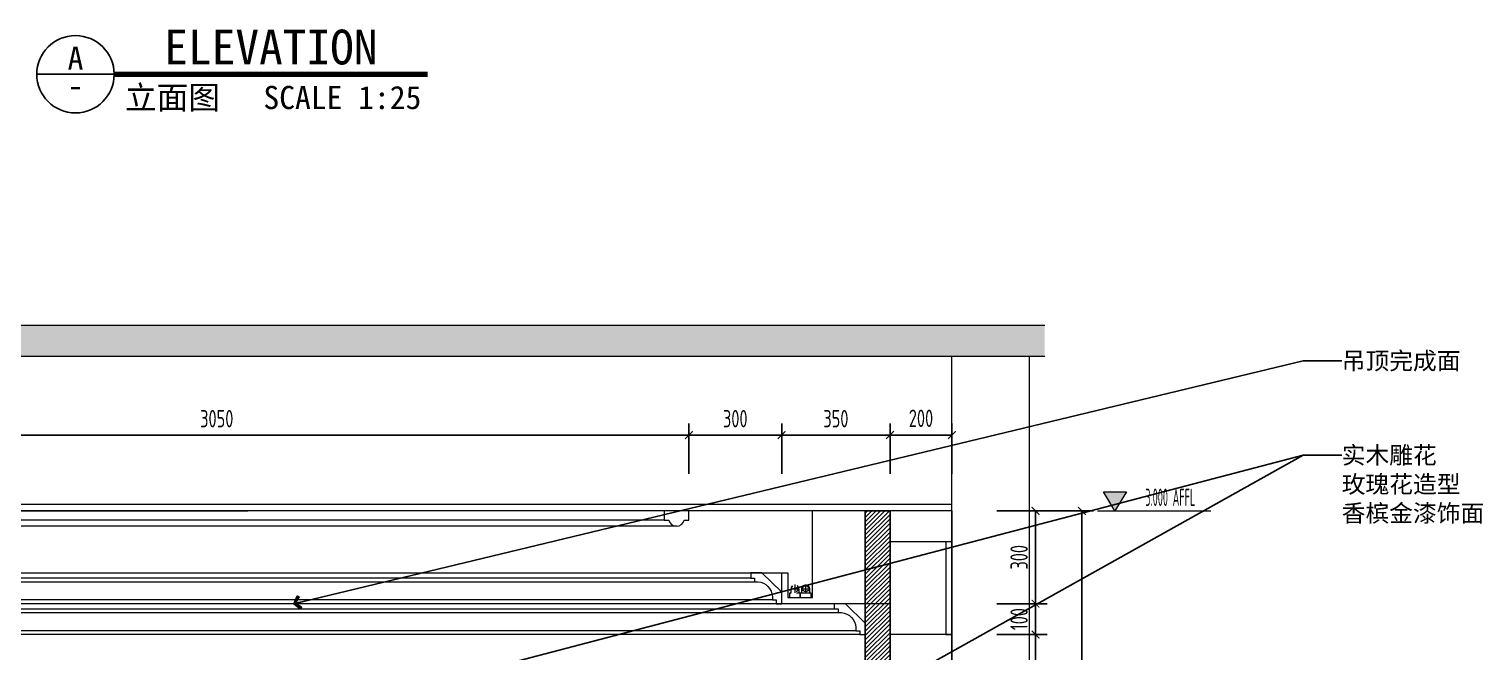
# Model space of a CAD drawing. Header units: millimetres. Extents: x 3162 to 221128, y -144913 to 11496.
# Drawn here: x 209503 to 214200, y -20480 to -18467 of the extents above; entities that cross this region are included whole.
import ezdxf
from ezdxf.enums import TextEntityAlignment as Align

# ---------------------------------------------------------------- set-up
doc = ezdxf.new("R2010")
doc.units = ezdxf.units.MM
doc.header["$LTSCALE"] = 10
doc.linetypes.add('ACAD_ISO03W100', pattern=[30, 12, -18])
doc.linetypes.add('DOTE', pattern=[61.468, 50.8, -5.08, 0.508, -5.08])
doc.layers.get('Defpoints').update_dxf_attribs({"color": 250})
for name, color, linetype, lineweight in [('Contour【轮廓线】', 94, 'Continuous', 0), ('Elevation【立面图库】', 150, 'Continuous', 0), ('FC-Hatch【平面填充】', 250, 'Continuous', 0), ('FC-Refe【标注引线】', 2, 'Continuous', 0), ('FF-Text【平面文字】', 2, 'Continuous', 0), ('Finish【完成面】', 2, 'Continuous', 0), ('Gray【中细线】', 8, 'Continuous', 0), ('RC-dimensions', 44, 'Continuous', 0), ('RC-Lamps【天花灯具】', 2, 'Continuous', 0), ('RC-Modelling【天花造型】', 30, 'Continuous', 0), ('Wall【立面墙】', 252, 'Continuous', 0)]:
    doc.layers.add(name, color=color, linetype=linetype, lineweight=lineweight)
doc.layers.add('WALL_NEW【新建墙体】', color=4, linetype='Continuous')
doc.styles.add('尺寸标注', font='ARCHS.SHX', dxfattribs={"width": 0.8})
doc.styles.add('文字', font='')
doc.styles.add('标高', font='ARCHS.SHX', dxfattribs={"width": 0.5})
doc.styles.add('线上图名', font='simhei.ttf')
doc.styles.add('线下图名', font='simhei.ttf')
doc.styles.get('文字').set_extended_font_data('SimSun')
doc.dimstyles.new('海龙1：25', dxfattribs={"dimscale": 25, "dimtxt": 2.25, "dimasz": 1, "dimexe": 1.5, "dimexo": 1, "dimgap": 1, "dimtad": 1, "dimdec": 0, "dimrnd": 5, "dimdsep": 46, "dimtxsty": '尺寸标注', "dimblk": 'ARCHTICK', "dimblk1": 'ARCHTICK', "dimblk2": 'ARCHTICK', "dimcen": 1, "dimclrd": 44, "dimclre": 44, "dimclrt": 2, "dimadec": 0, "dimazin": 0, "dimtfac": 1, "dimtdec": 0, "dimtix": 1, "dimtmove": 2, "dimatfit": 3, "dimldrblk": 'hl_arrow2', "dimfxl": 5, "dimfxlon": 1, "dimarcsym": 0})

# ---------------------------------------------------------------- blocks, each defined once
blk = doc.blocks.new('*U173')
at = {"color": 2, "linetype": 'Continuous'}
blk.add_line((-27.26, 0), (-17.26, 0), dxfattribs=at)
blk.add_lwpolyline([(-17.26, 0, 0.7, 0.7, 0), (23.26, 0, 0.75, 0.75, 0)], format="xyseb", dxfattribs=at)
at = {"color": 150, "linetype": 'Continuous'}
blk.add_circle((-22.26, 0), 5, dxfattribs=at)
at = {"color": 2, "style": '线上图名', "flags": 8}
blk.add_attdef('EXISTING_PLAN', text='', height=4.5, dxfattribs=at).set_placement((3, 1.27), align=Align.CENTER)
at = {"color": 2, "style": '线下图名', "flags": 8}
blk.add_attdef('编号', text='', height=3, dxfattribs=at).set_placement((-22.26, 2.08), align=Align.MIDDLE)
blk.add_attdef('图号', text='', height=3, dxfattribs=at).set_placement((-22.26, -3.86), align=Align.BOTTOM_CENTER)
blk.add_attdef('图名1', text='', height=3, dxfattribs=at).set_placement((-15.86, -1.5), align=Align.TOP_LEFT)
blk.add_attdef('比例1', text='', height=3, dxfattribs=at).set_placement((22.44, -1.5), align=Align.TOP_RIGHT)
blk = doc.blocks.new('_ArchTick')
at = {"color": 2, "linetype": 'ByBlock', "const_width": 0.15}
blk.add_lwpolyline([(-0.5, -0.5), (0.5, 0.5)], dxfattribs=at)
blk = doc.blocks.new('*D247')
at = {"layer": 'Defpoints', "color": 0, "transparency": 16777216}
for p in [(212604.6, -20023.8), (212604.6, -20323.8), (212754.6, -20323.8)]:
    blk.add_point(p, dxfattribs=at)
at = {"layer": 'RC-dimensions', "color": 44, "lineweight": -2, "transparency": 16777216}
for p, q in [((212629.6, -20023.8), (212792.1, -20023.8)), ((212754.6, -20023.8), (212754.6, -20323.8)), ((212629.6, -20323.8), (212792.1, -20323.8))]:
    blk.add_line(p, q, dxfattribs=at)
at = {"layer": 'RC-dimensions', "color": 44, "lineweight": -2, "transparency": 16777216, "xscale": 25, "yscale": 25, "zscale": 25}
for p, rotation in [((212754.6, -20023.8), 90), ((212754.6, -20323.8), 270)]:
    blk.add_blockref('_ArchTick', p, dxfattribs=dict(at, rotation=rotation))
at = {"layer": 'RC-dimensions', "color": 2, "transparency": 16777216, "insert": (212701.5, -20173.8), "char_height": 56.25, "attachment_point": 5, "rotation": 90, "style": '尺寸标注'}
blk.add_mtext('300', dxfattribs=at)
blk = doc.blocks.new('hl_arrow2')
at = {"color": 2}
blk.add_line((-0.22, 0), (-1, 0), dxfattribs=at)
blk.add_lwpolyline([(-0.22, 0), (-0.86, -0.69), (-0.65, -0.86), (0, 0), (-0.65, 0.86), (-0.86, 0.69)], close=True, dxfattribs=at)
for points in [[(-0.86, 0.69), (-0.65, 0.86), (-0.22, 0), (0, 0)], [(-0.86, -0.69), (-0.65, -0.86), (-0.22, 0), (0, 0)]]:
    blk.add_solid(points, dxfattribs=at)
blk = doc.blocks.new('*D249')
at = {"layer": 'Defpoints', "color": 0, "transparency": 16777216}
for p in [(212604.6, -20023.8), (212604.6, -23023.8), (212904.6, -23023.8)]:
    blk.add_point(p, dxfattribs=at)
at = {"layer": 'RC-dimensions', "color": 44, "lineweight": -2, "transparency": 16777216}
for p, q in [((212779.6, -20023.8), (212942.1, -20023.8)), ((212904.6, -20023.8), (212904.6, -23023.8)), ((212779.6, -23023.8), (212942.1, -23023.8))]:
    blk.add_line(p, q, dxfattribs=at)
at = {"layer": 'RC-dimensions', "color": 44, "lineweight": -2, "transparency": 16777216, "xscale": 25, "yscale": 25, "zscale": 25}
for p, rotation in [((212904.6, -20023.8), 90), ((212904.6, -23023.8), 270)]:
    blk.add_blockref('_ArchTick', p, dxfattribs=dict(at, rotation=rotation))
at = {"layer": 'RC-dimensions', "color": 2, "transparency": 16777216, "insert": (212851.5, -21523.8), "char_height": 56.25, "attachment_point": 5, "rotation": 90, "style": '尺寸标注'}
blk.add_mtext('3000', dxfattribs=at)
blk = doc.blocks.new('hl_Elevation-A2')
blk.add_hatch(color=150).paths.add_polyline_path([(3.74, 2.47), (2.27, 0), (0.8, 2.47)])
at = {"color": 150}
blk.add_line((0, 0), (14.67, 0), dxfattribs=at)
blk.add_lwpolyline([(3.74, 2.47), (2.27, 0), (0.8, 2.47)], close=True, dxfattribs=at)
at = {"color": 2, "style": '标高', "width": 0.8, "flags": 8}
blk.add_attdef('HEIGHT', text='', height=2.25, dxfattribs=at).set_placement((9.42, 1.75), align=Align.MIDDLE_CENTER)
blk = doc.blocks.new('海龙_05142971')
at = {"layer": 'Contour【轮廓线】', "color": 8}
blk.add_lwpolyline([(2096, -27), (2096, -38), (2108, -38), (2108, -50), (2126, -50), (2126, -13), (2062, 50), (2026, 50), (2026, 33), (2038, 33), (2038, 21), (2049, 21, -0.370903), (2096, -27)], format="xyb", dxfattribs=at)
at = {"layer": 'RC-Modelling【天花造型】', "color": 8}
for p, q in [((2038, 21), (-2056, 21)), ((2026, 33), (-2044, 33)), ((-2114, -38), (2096, -38))]:
    blk.add_line(p, q, dxfattribs=at)
at = {"layer": 'RC-Modelling【天花造型】'}
blk.add_line((-2126, -50), (2108, -50), dxfattribs=at)
blk = doc.blocks.new('海龙工具_暗藏灯')
at = {"color": 8, "linetype": 'DOTE', "ltscale": 4.56}
for p, q in [((-13.2, 28.5), (13.2, 28.5)), ((0, 41.7), (0, 15.3))]:
    blk.add_line(p, q, dxfattribs=at)
at = {"ltscale": 100}
blk.add_lwpolyline([(-17.4, 13.9), (-17.4, 0), (17.4, 0), (17.4, 13.9)], close=True, dxfattribs=at)
blk.add_lwpolyline([(-12.5, 13.9), (-12.5, 28.5, -1), (12.5, 28.5), (12.5, 13.9)], format="xyb", dxfattribs=at)
blk.add_circle((0, 28.5), 10.4, dxfattribs=at)
blk = doc.blocks.new('海龙工具_暗藏灯[虚]')
at = {"color": 8, "linetype": 'DOTE', "ltscale": 4.56}
for p, q in [((-13.2, 28.5), (13.2, 28.5)), ((0, 41.7), (0, 15.3))]:
    blk.add_line(p, q, dxfattribs=at)
at = {"color": 8, "linetype": 'ACAD_ISO03W100', "ltscale": 0.1}
blk.add_lwpolyline([(-17.4, 13.9), (-17.4, 0), (17.4, 0), (17.4, 13.9)], close=True, dxfattribs=at)
blk.add_lwpolyline([(-12.5, 13.9), (-12.5, 28.5, -1), (12.5, 28.5), (12.5, 13.9)], format="xyb", dxfattribs=at)
blk.add_circle((0, 28.5), 10.4, dxfattribs=at)
blk = doc.blocks.new('D_暗藏灯管')
for name, p in [('海龙工具_暗藏灯[虚]', (-17.4, 0)), ('海龙工具_暗藏灯', (17.4, 0))]:
    blk.add_blockref(name, p)
blk = doc.blocks.new('*D432')
at = {"layer": 'Defpoints', "color": 0, "transparency": 16777216}
for p in [(212284.6, -19779), (212284.6, -19929), (212484.6, -19929)]:
    blk.add_point(p, dxfattribs=at)
at = {"layer": 'RC-dimensions', "color": 44, "lineweight": -2, "transparency": 16777216}
for p, q in [((212284.6, -19904), (212284.6, -19741.5)), ((212484.6, -19904), (212484.6, -19741.5)), ((212484.6, -19779), (212284.6, -19779))]:
    blk.add_line(p, q, dxfattribs=at)
at = {"layer": 'RC-dimensions', "color": 44, "lineweight": -2, "transparency": 16777216, "xscale": 25, "yscale": 25, "zscale": 25, "rotation": 180}
blk.add_blockref('_ArchTick', (212284.6, -19779), dxfattribs=at)
at = {"layer": 'RC-dimensions', "color": 44, "lineweight": -2, "transparency": 16777216, "xscale": 25, "yscale": 25, "zscale": 25}
blk.add_blockref('_ArchTick', (212484.6, -19779), dxfattribs=at)
at = {"layer": 'RC-dimensions', "color": 2, "transparency": 16777216, "insert": (212384.6, -19724.7), "char_height": 56.25, "attachment_point": 5, "style": '尺寸标注'}
blk.add_mtext('200', dxfattribs=at)
blk = doc.blocks.new('*D433')
at = {"layer": 'Defpoints', "color": 0, "transparency": 16777216}
for p in [(211934.6, -19779), (211934.6, -19929), (212284.6, -19929)]:
    blk.add_point(p, dxfattribs=at)
at = {"layer": 'RC-dimensions', "color": 44, "lineweight": -2, "transparency": 16777216}
for p, q in [((211934.6, -19904), (211934.6, -19741.5)), ((212284.6, -19904), (212284.6, -19741.5)), ((212284.6, -19779), (211934.6, -19779))]:
    blk.add_line(p, q, dxfattribs=at)
at = {"layer": 'RC-dimensions', "color": 44, "lineweight": -2, "transparency": 16777216, "xscale": 25, "yscale": 25, "zscale": 25, "rotation": 180}
blk.add_blockref('_ArchTick', (211934.6, -19779), dxfattribs=at)
at = {"layer": 'RC-dimensions', "color": 44, "lineweight": -2, "transparency": 16777216, "xscale": 25, "yscale": 25, "zscale": 25}
blk.add_blockref('_ArchTick', (212284.6, -19779), dxfattribs=at)
at = {"layer": 'RC-dimensions', "color": 2, "transparency": 16777216, "insert": (212109.6, -19725.9), "char_height": 56.25, "attachment_point": 5, "style": '尺寸标注'}
blk.add_mtext('350', dxfattribs=at)
blk = doc.blocks.new('*D434')
at = {"layer": 'Defpoints', "color": 0, "transparency": 16777216}
for p in [(211634.6, -19779), (211634.6, -19929), (211934.6, -19929)]:
    blk.add_point(p, dxfattribs=at)
at = {"layer": 'RC-dimensions', "color": 44, "lineweight": -2, "transparency": 16777216}
for p, q in [((211634.6, -19904), (211634.6, -19741.5)), ((211934.6, -19904), (211934.6, -19741.5)), ((211934.6, -19779), (211634.6, -19779))]:
    blk.add_line(p, q, dxfattribs=at)
at = {"layer": 'RC-dimensions', "color": 44, "lineweight": -2, "transparency": 16777216, "xscale": 25, "yscale": 25, "zscale": 25, "rotation": 180}
blk.add_blockref('_ArchTick', (211634.6, -19779), dxfattribs=at)
at = {"layer": 'RC-dimensions', "color": 44, "lineweight": -2, "transparency": 16777216, "xscale": 25, "yscale": 25, "zscale": 25}
blk.add_blockref('_ArchTick', (211934.6, -19779), dxfattribs=at)
at = {"layer": 'RC-dimensions', "color": 2, "transparency": 16777216, "insert": (211784.6, -19725.9), "char_height": 56.25, "attachment_point": 5, "style": '尺寸标注'}
blk.add_mtext('300', dxfattribs=at)
blk = doc.blocks.new('*D435')
at = {"layer": 'Defpoints', "color": 0, "transparency": 16777216}
for p in [(208584.6, -19779), (208584.6, -19929), (211634.6, -19929)]:
    blk.add_point(p, dxfattribs=at)
at = {"layer": 'RC-dimensions', "color": 44, "lineweight": -2, "transparency": 16777216}
for p, q in [((208584.6, -19904), (208584.6, -19741.5)), ((211634.6, -19904), (211634.6, -19741.5)), ((211634.6, -19779), (208584.6, -19779))]:
    blk.add_line(p, q, dxfattribs=at)
at = {"layer": 'RC-dimensions', "color": 44, "lineweight": -2, "transparency": 16777216, "xscale": 25, "yscale": 25, "zscale": 25, "rotation": 180}
blk.add_blockref('_ArchTick', (208584.6, -19779), dxfattribs=at)
at = {"layer": 'RC-dimensions', "color": 44, "lineweight": -2, "transparency": 16777216, "xscale": 25, "yscale": 25, "zscale": 25}
blk.add_blockref('_ArchTick', (211634.6, -19779), dxfattribs=at)
at = {"layer": 'RC-dimensions', "color": 2, "transparency": 16777216, "insert": (210109.6, -19725.9), "char_height": 56.25, "attachment_point": 5, "style": '尺寸标注'}
blk.add_mtext('3050', dxfattribs=at)
blk = doc.blocks.new('*D440')
at = {"layer": 'Defpoints', "color": 0, "transparency": 16777216}
for p in [(212604.6, -20423.8), (212604.6, -21023.8), (212754.6, -21023.8)]:
    blk.add_point(p, dxfattribs=at)
at = {"layer": 'RC-dimensions', "color": 44, "lineweight": -2, "transparency": 16777216}
for p, q in [((212629.6, -20423.8), (212792.1, -20423.8)), ((212754.6, -20423.8), (212754.6, -21023.8)), ((212629.6, -21023.8), (212792.1, -21023.8))]:
    blk.add_line(p, q, dxfattribs=at)
at = {"layer": 'RC-dimensions', "color": 44, "lineweight": -2, "transparency": 16777216, "xscale": 25, "yscale": 25, "zscale": 25}
for p, rotation in [((212754.6, -20423.8), 90), ((212754.6, -21023.8), 270)]:
    blk.add_blockref('_ArchTick', p, dxfattribs=dict(at, rotation=rotation))
at = {"layer": 'RC-dimensions', "color": 2, "transparency": 16777216, "insert": (212701.5, -20723.8), "char_height": 56.25, "attachment_point": 5, "rotation": 90, "style": '尺寸标注'}
blk.add_mtext('600', dxfattribs=at)
blk = doc.blocks.new('*D441')
at = {"layer": 'Defpoints', "color": 0, "transparency": 16777216}
for p in [(212604.6, -20323.8), (212604.6, -20423.8), (212754.6, -20423.8)]:
    blk.add_point(p, dxfattribs=at)
at = {"layer": 'RC-dimensions', "color": 44, "lineweight": -2, "transparency": 16777216}
for p, q in [((212629.6, -20323.8), (212792.1, -20323.8)), ((212754.6, -20323.8), (212754.6, -20298.8)), ((212754.6, -20323.8), (212754.6, -20423.8)), ((212629.6, -20423.8), (212792.1, -20423.8)), ((212754.6, -20423.8), (212754.6, -20448.8))]:
    blk.add_line(p, q, dxfattribs=at)
at = {"layer": 'RC-dimensions', "color": 44, "lineweight": -2, "transparency": 16777216, "xscale": 25, "yscale": 25, "zscale": 25}
for p, rotation in [((212754.6, -20323.8), 270), ((212754.6, -20423.8), 90)]:
    blk.add_blockref('_ArchTick', p, dxfattribs=dict(at, rotation=rotation))
at = {"layer": 'RC-dimensions', "color": 2, "transparency": 16777216, "insert": (212701.5, -20373.8), "char_height": 56.25, "attachment_point": 5, "rotation": 90, "style": '尺寸标注'}
blk.add_mtext('100', dxfattribs=at)

msp = doc.modelspace()

# ---------------------------------------------------------------- hatches: boundary and pattern name
at = {"layer": 'FC-Hatch【平面填充】'}
h = msp.add_hatch(dxfattribs=at)
h.set_pattern_fill('钢筋混凝土', color=256, scale=50, angle=180, style=0, pattern_type=2)
h.set_pattern_definition([(225, (110819.52, 0), (35.35534, -35.35534), []), (230, (110819.52, 0), (-71.726018, 6.275218), [7.5, -82.5]), (175, (110819.52, 0), (13.87511, -75.21923), [6, -66]), (280.4514, (110813.54, 0.52), (-57.85092, -68.94393), [6.374, -70.1142]), (226.1842, (110819.52, -20), (-106.72409, 16.55189), [11.25, -123.75]), (276.6356, (110810.63, -18.62), (-93.46626, -97.41178), [9.56105, -105.1713]), (171.1842, (110819.52, -20), (-93.46618, -97.41189), [9, -99]), (201, (110809.52, -15), (-59.690703, 40.261893), [7.5, -82.5]), (146, (110809.52, -15), (-24.33156, -72.515006), [6, -66]), (251.4514, (110804.546, -11.645), (-84.022234, -32.253037), [6.374, -70.1142]), (217.5, (110819.52, 0), (-1.2159855, -33.2893854), [0.5, -65.2, 0.5, -67, 0.5, -66.25]), (187.5, (110819.52, 0), (-26.306954, -39.441171), [0.5, -38.2, 0.5, -63.7, 0.5, -25.25]), (147.5, (110841.82, -3e-15), (-53.3822436, 2.255487), [0.5, -25, 0.5, -78, 0.5, -103.5]), (137.5, (110851.82, -4e-15), (-58.318617, -10.010498), [0.5, -32.5, 0.5, -51.8, 0.5, -73.5])])
h.paths.add_polyline_path([(207764.6, -19523.8), (207764.6, -19423.8), (212784.6, -19423.8), (212784.6, -19523.8)])
h = msp.add_hatch(dxfattribs=at)
h.set_pattern_fill('ANSI31', color=256, scale=3.15, style=0)
h.set_pattern_definition([(45, (212204.632, -22873.775), (-7.07195, 7.07195), [])])
h.paths.add_polyline_path([(212284.6, -20023.8), (212204.6, -20023.8), (212204.6, -23023.8), (212284.6, -23023.8)])

# ---------------------------------------------------------------- linework, layer by layer
at = {"layer": 'Contour【轮廓线】', "color": 8}
for p, q in [((211554.6, -20053.8), (208664.6, -20053.8)), ((211594.6, -20073.8), (208624.6, -20073.8))]:
    msp.add_line(p, q, dxfattribs=at)
at = {"layer": 'Contour【轮廓线】'}
msp.add_lwpolyline([(211554.6, -20023.8), (211554.6, -20053.8), (211569.6, -20053.8, 0.8), (211619.6, -20053.8), (211634.6, -20053.8), (211634.6, -20023.8)], format="xyb", close=True, dxfattribs=at)
at = {"layer": 'Contour【轮廓线】', "color": 8}
for points in [[(211904.6, -20300.8), (211904.6, -20311.8), (211916.6, -20311.8), (211916.6, -20323.8), (211934.6, -20323.8), (211934.6, -20286.8), (211870.6, -20223.8), (211834.6, -20223.8), (211834.6, -20240.8), (211846.6, -20240.8), (211846.6, -20252.8), (211857.6, -20252.8, -0.370903), (211904.6, -20300.8)], [(212174.6, -20400.8), (212174.6, -20411.8), (212186.6, -20411.8), (212186.6, -20423.8), (212204.6, -20423.8), (212204.6, -20386.8), (212140.6, -20323.8), (212104.6, -20323.8), (212104.6, -20340.8), (212116.6, -20340.8), (212116.6, -20352.8), (212127.6, -20352.8, -0.370903), (212174.6, -20400.8)]]:
    msp.add_lwpolyline(points, format="xyb", dxfattribs=at)
at = {"layer": 'Finish【完成面】'}
for q in [(207934.6, -20023.8), (212484.6, -23023.8)]:
    msp.add_line((212484.6, -20023.8), q, dxfattribs=at)
at = {"layer": 'Gray【中细线】'}
msp.add_line((212484.6, -20003.8), (207934.6, -20003.8), dxfattribs=at)
at = {"layer": 'RC-Modelling【天花造型】'}
for p, q in [((208264.6, -20223.8), (211954.6, -20223.8)), ((211934.6, -20323.8), (208284.6, -20323.8)), ((212484.6, -20423.8), (212284.6, -20423.8))]:
    msp.add_line(p, q, dxfattribs=at)
at = {"layer": 'RC-Modelling【天花造型】', "color": 8}
for p, q in [((211834.6, -20240.8), (208384.6, -20240.8)), ((208372.6, -20252.8), (211846.6, -20252.8)), ((211904.6, -20311.8), (208314.6, -20311.8))]:
    msp.add_line(p, q, dxfattribs=at)
at = {"layer": 'RC-Modelling【天花造型】'}
for points in [[(207934.6, -20023.8), (207934.6, -20023.8), (207934.6, -20323.8), (208284.6, -20323.8), (208284.6, -20223.8), (208264.6, -20223.8), (208264.6, -20303.8), (208184.6, -20303.8), (208184.6, -20023.8), (210209.6, -20023.8)], [(212484.6, -20123.8), (212284.6, -20123.8), (212284.6, -20323.8), (211934.6, -20323.8), (211934.6, -20223.8), (211954.6, -20223.8), (211954.6, -20303.8), (212034.6, -20303.8), (212034.6, -20023.8), (210209.6, -20023.8)]]:
    msp.add_lwpolyline(points, dxfattribs=at)
msp.add_lwpolyline([(212484.6, -20123.8), (212464.6, -20123.8), (212464.6, -20423.8), (212484.6, -20423.8)], close=True, dxfattribs=at)
at = {"layer": 'WALL_NEW【新建墙体】'}
msp.add_lwpolyline([(212204.6, -20023.8), (212284.6, -20023.8), (212284.6, -23023.8), (212204.6, -23023.8)], close=True, dxfattribs=at)
at = {"layer": 'Wall【立面墙】'}
for p, q in [((207764.6, -19423.8), (212784.6, -19423.8)), ((207764.6, -19523.8), (212784.6, -19523.8))]:
    msp.add_line(p, q, dxfattribs=at)
msp.add_lwpolyline([(212484.6, -23023.8), (212484.6, -19523.8), (212734.6, -19523.8), (212734.6, -23023.8)], close=True, dxfattribs=at)

# ---------------------------------------------------------------- block references
at = {"layer": 'Elevation【立面图库】'}
ref = msp.add_blockref('hl_Elevation-A2', (212954.6, -20023.8), dxfattribs=dict(at, xscale=25, yscale=25, zscale=25))
ref.add_attrib('HEIGHT', '3.000 AFFL', dxfattribs={"layer": '0', "color": 2, "height": 56.25, "style": '标高', "width": 0.5}).set_placement((213190.1, -19980), align=Align.MIDDLE_CENTER)
at = {"layer": 'RC-Lamps【天花灯具】'}
msp.add_blockref('D_暗藏灯管', (211994.6, -20303.8), dxfattribs=at)
at = {"layer": 'RC-Modelling【天花造型】', "xscale": -1}
msp.add_blockref('海龙_05142971', (210060.6, -20373.8), dxfattribs=at)
at = {"layer": 'WALL_NEW【新建墙体】'}
ref = msp.add_blockref('*U173', (210209.6, -18613), dxfattribs=dict(at, xscale=25, yscale=25, zscale=25))
ref.add_attrib('编号', 'A', dxfattribs={"layer": '0', "color": 2, "height": 75, "style": '线下图名'}).set_placement((209653.2, -18560.9), align=Align.MIDDLE)
ref.add_attrib('图号', '-', dxfattribs={"layer": '0', "color": 2, "height": 75, "style": '线下图名'}).set_placement((209653.2, -18709.6), align=Align.BOTTOM_CENTER)
ref.add_attrib('比例1', 'SCALE 1:25', dxfattribs={"layer": '0', "color": 2, "height": 75, "style": '线下图名'}).set_placement((210770.5, -18650.5), align=Align.TOP_RIGHT)
ref.add_attrib('EXISTING_PLAN', 'ELEVATION', dxfattribs={"layer": '0', "color": 2, "height": 112.5, "style": '线上图名'}).set_placement((210284.6, -18581.2), align=Align.CENTER)
ref.add_attrib('图名1', '立面图', dxfattribs={"layer": '0', "color": 2, "height": 75, "style": '线下图名'}).set_placement((209813, -18650.5), align=Align.TOP_LEFT)

# ---------------------------------------------------------------- texts
at = {"layer": 'FF-Text【平面文字】', "char_height": 56.25, "attachment_point": 1, "style": '文字'}
for s, insert in [('吊顶完成面', (213743.8, -19510.8)), ('实木雕花\\P玫瑰花造型\\P香槟金漆饰面', (213743.8, -19815.8))]:
    msp.add_mtext(s, dxfattribs=dict(at, insert=insert))

# ---------------------------------------------------------------- dimensions: what is measured, and where the dimension line sits
at = {"layer": 'RC-dimensions'}
for base, p1, p2, picture, middle in [((208584.6, -19779), (211634.6, -19929), (208584.6, -19929), '*D435', (210109.6, -19725.9)), ((211634.6, -19779), (211934.6, -19929), (211634.6, -19929), '*D434', (211784.6, -19725.9)), ((211934.6, -19779), (212284.6, -19929), (211934.6, -19929), '*D433', (212109.6, -19725.9)), ((212284.6, -19779), (212484.6, -19929), (212284.6, -19929), '*D432', (212384.6, -19724.7))]:
    dim = msp.add_linear_dim(base=base, p1=p1, p2=p2, angle=180, dimstyle='海龙1：25', dxfattribs=at)
    dim.commit()
    dim.dimension.update_dxf_attribs({"geometry": picture, "text_midpoint": middle})
for base, p1, p2, picture, middle in [((212754.6, -20323.8), (212604.6, -20023.8), (212604.6, -20323.8), '*D247', (212701.5, -20173.8)), ((212904.6, -23023.8), (212604.6, -20023.8), (212604.6, -23023.8), '*D249', (212851.5, -21523.8)), ((212754.6, -20423.8), (212604.6, -20323.8), (212604.6, -20423.8), '*D441', (212701.5, -20373.8)), ((212754.6, -21023.8), (212604.6, -20423.8), (212604.6, -21023.8), '*D440', (212701.5, -20723.8))]:
    dim = msp.add_linear_dim(base=base, p1=p1, p2=p2, angle=270, dimstyle='海龙1：25', override={"dimscale": 25, "dimtxsty": '尺寸标注', "dimblk1": 'ArchTick', "dimblk2": 'ArchTick', "dimsah": 1, "dimclrt": 2}, dxfattribs=at)
    dim.commit()
    dim.dimension.update_dxf_attribs({"geometry": picture, "text_midpoint": middle})

# ---------------------------------------------------------------- leaders
at = {"layer": 'FC-Refe【标注引线】'}
for points in [[(210358.6, -20323.8), (213618.8, -19538.9), (213743.8, -19538.9)], [(210069.6, -20773.8), (213618.8, -19844), (213743.8, -19844)], [(211687.1, -20923.8), (213618.8, -19844), (213743.8, -19844)]]:
    msp.add_leader(points, dimstyle='海龙1：25', override={"dimscale": 25, "dimldrblk": 'hl_arrow2'}, dxfattribs=at)

doc.saveas('drawing.dxf')
